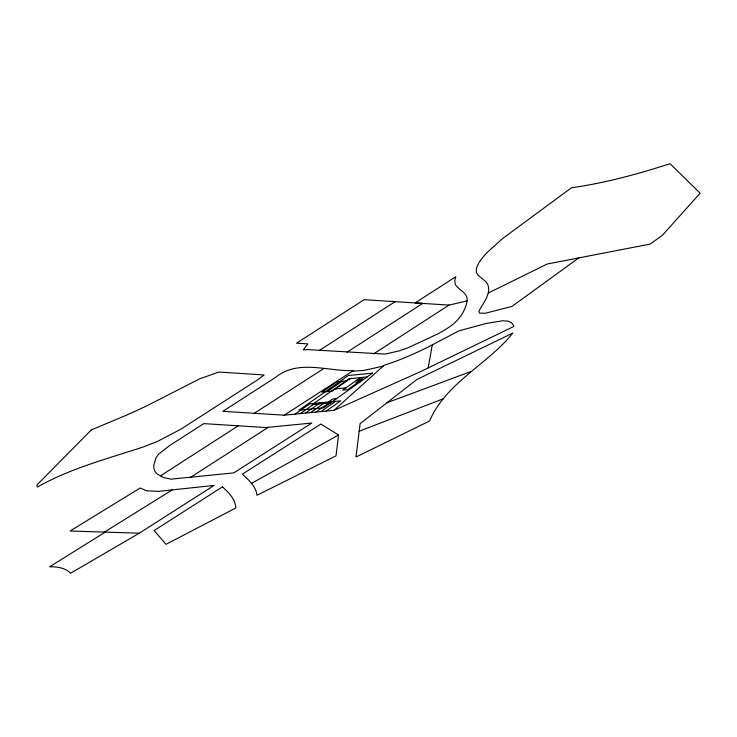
<?xml version="1.0" encoding="UTF-8"?>
<svg xmlns="http://www.w3.org/2000/svg" width="737" height="737" viewBox="0 0 737 737"><rect width="100%" height="100%" fill="white"/><g stroke="black" fill="none" stroke-linecap="round" stroke-linejoin="round"><path stroke-width="1.11" d="M467.046 300.926C465.72 310.102 459.916 318.633 452.758 324.437A27.085 6.089 -28.1 0 1 436.58 334.497L407.893 347.836L399.27 350.849L385.165 354.11L307.071 349.568L303.22 349.918L307.817 343.893L296.55 343.184L364.106 299.683L449.026 305.09L467.046 300.926C468.419 292.626 458.138 290.277 455.098 283.957L454.812 279.996L455.816 276.707L415.115 302.916L422.734 303.414L347.127 352.111M338.55 435.033L336.017 455.862L257.001 495.255C255.979 486.227 248.581 479.971 242.372 474.177L320.881 424.042L338.55 435.033L251.492 483.389M359.168 431.237L360.089 423.637L416.902 379.5L512.786 333.087C487.756 364.585 446.171 382.3 429.56 421.02L356.008 457.004L359.168 431.237L443.453 398.717M428.179 367.92L432.269 344.907L458.792 330.895L485.803 323.543L502.348 320.798L508.162 321.129L511.515 322.824L513.578 325.385L513.818 326.463L419.353 372.185L334.045 410.297L284.206 415.198L222.85 411.31L275.712 377.298C298.126 359.02 327.643 371.512 353.392 370.582L284.206 415.198M488.226 293.059L547.241 264.012L650.163 244.085L662.333 235.37L700.15 193.186L670.062 163.706C637.855 174.052 605.059 183.089 571.507 187.76L502.643 238.502L487.277 252.33A108.919 24.505 -28.1 0 0 476.415 268.618L476.378 272.414L478.11 275.297L485.536 281.479A197.709 44.478 -28.1 0 1 488.226 293.059L486.457 298.245L479.824 309.476L478.893 311.659L479.529 313.078L485.259 313.253L511.994 306.399L578.766 257.913M334.045 410.297L384.023 365.349L395.41 361.406A91.922 20.682 -28.1 0 0 429.321 346.436L432.269 344.907M295.122 414.12L309.687 403.894L340.724 400.845L326.15 411.071M327.173 391.623L341.738 381.388M300.291 413.614L314.865 403.388M350.121 378.625L332.341 391.107L321.995 392.13L336.569 381.895L346.915 380.882M305.468 413.107L320.033 402.872M310.636 412.591L325.201 402.365M360.467 377.611L342.687 390.094L347.864 389.587L362.429 379.352L357.261 379.868M326.638 403.222L332.617 399.03L336.671 398.625M363.553 377.307L355.925 382.66L359.988 382.263M315.805 412.084L330.379 401.858M320.982 411.578L335.547 401.352M373.668 353.834L449.026 305.09M319.499 350.351L395.143 301.663M254.256 413.3L323.58 368.675M160.519 475.853L238.244 425.802L265.79 427.561L311.797 423.038L233.749 472.878L171.002 479.161L163.153 477.41L156.815 473.679L154.908 471.302L153.886 468.428L153.803 465.075L155.912 457.926L158.464 454.287L169.547 445.609L203.716 423.618L238.244 425.802M190.238 477.558L268.268 427.313M139.321 533.183L214.126 485.416L158.658 491.349L146.58 490.824L140.196 487.986L70.089 531.018L139.321 533.183L70.485 573.294A217.995 49.038 -28.1 0 0 54.695 566.845L49.609 566.808L105.253 532.105M104.47 532.077L172.228 489.902M386.971 402.743L470.676 371.614M383.194 366.096L363.866 370.444L352.433 371.199M367.606 376.911L349.071 378.735L312.156 404.641L330.701 402.826M335.556 388.86L345.902 387.837M91.36 429.874L36.85 485.038L37.357 487.065C70.347 468.41 107.234 458.792 142.978 447.055L157.607 441.371L180.934 429.146L257.738 379.748L264.122 374.949L218.871 372.056L199.847 378.744L146.414 406.059L127.473 414.774L91.36 429.874M372.443 373.134L323.607 407.801L298.955 410.223L348.435 375.492L372.443 373.134M222.473 486.881L154.097 530.548L166.028 544.33L235.849 507.968C235.389 499.124 228.654 492.482 222.473 486.881"/></g></svg>
